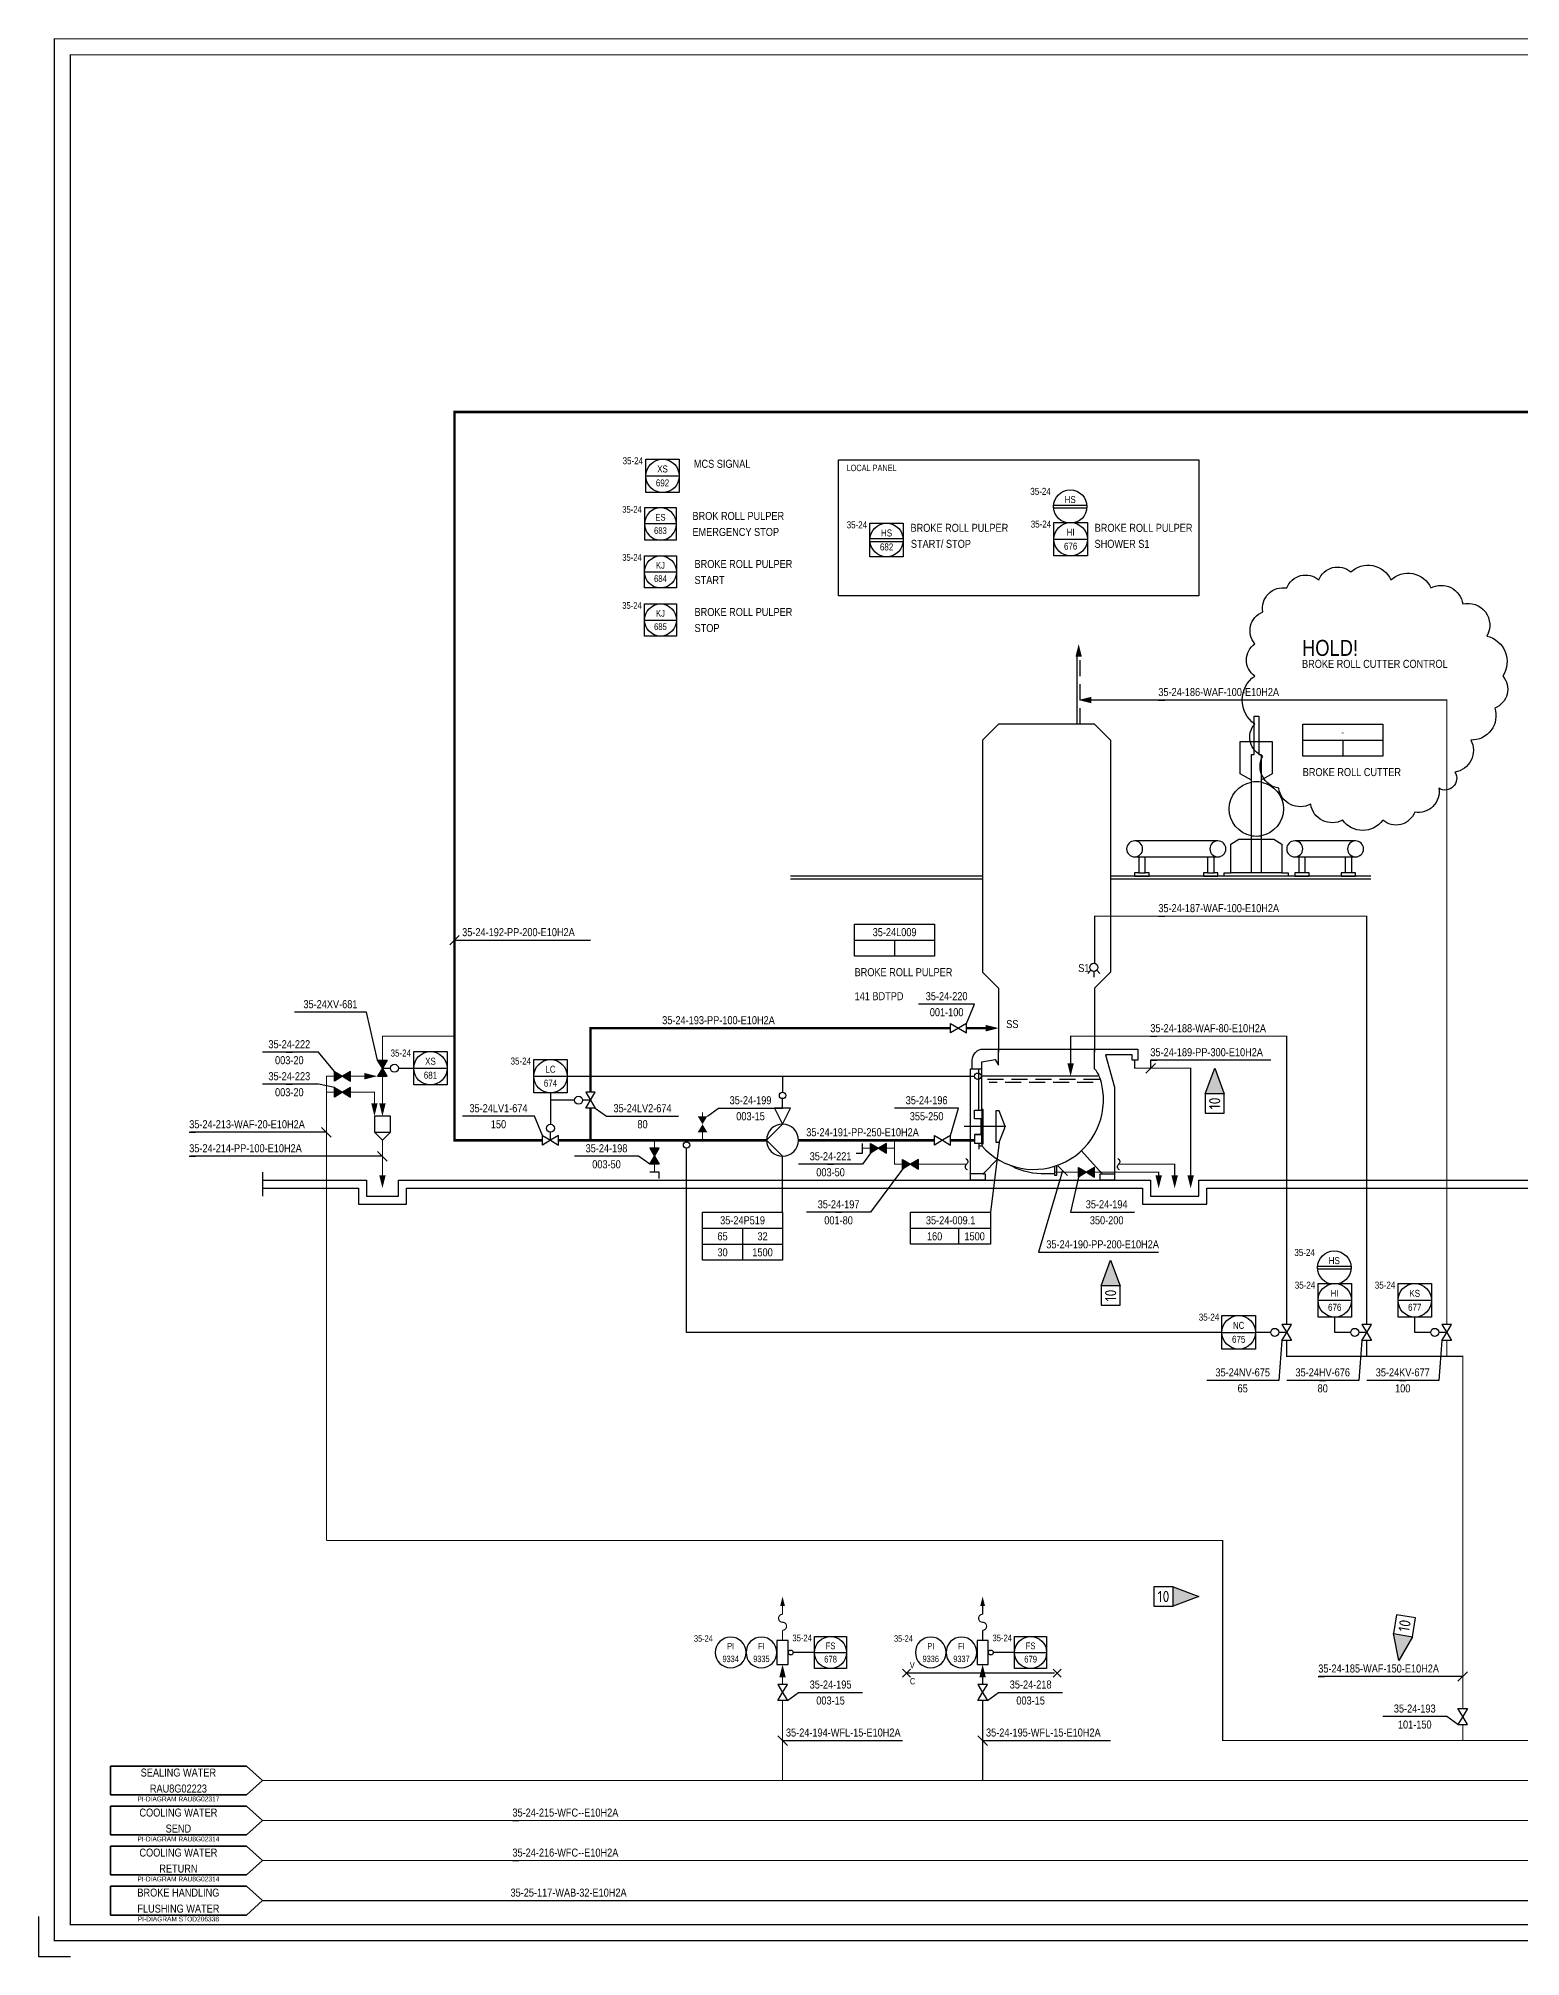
# Model space of a CAD drawing. Header units: millimetres. Extents: x -55 to 6506, y -5 to 599.
# Drawn here: x -55 to 408, y -5 to 594 of the extents above; entities that cross this region are included whole.
import ezdxf
from ezdxf.enums import TextEntityAlignment as Align

# ---------------------------------------------------------------- set-up
doc = ezdxf.new("R2010")
doc.units = ezdxf.units.MM
doc.header["$LTSCALE"] = 10
doc.header["$MEASUREMENT"] = 0
doc.linetypes.add('DASHDOT', pattern=[25.4, 12.7, -6.35, 0, -6.35])
doc.linetypes.add('DASHED', pattern=[0.75, 0.5, -0.25])
doc.layers.get('0').update_dxf_attribs({"linetype": 'CONTINUOUS'})
for name, color, linetype in [('P-A-SHEET', 3, 'CONTINUOUS'), ('P-AIR', 7, 'CONTINUOUS'), ('P-COOLING_WATER', 3, 'CONTINUOUS'), ('P-CVPOS', 7, 'CONTINUOUS'), ('P-DELIVERY_LIMIT', 1, 'DASHDOT'), ('P-EQUIPMENT_POS', 7, 'CONTINUOUS'), ('P-EQUIPMENTS', 7, 'CONTINUOUS'), ('P-FITTINGS', 7, 'CONTINUOUS'), ('P-FLOOR', 7, 'CONTINUOUS'), ('P-INSTRPOS', 7, 'CONTINUOUS'), ('P-INSTRPOS_TEXTS', 7, 'CONTINUOUS'), ('P-INSTRU', 7, 'CONTINUOUS'), ('P-LINEPOS', 7, 'CONTINUOUS'), ('P-MASS1', 6, 'CONTINUOUS'), ('P-MOTOR_POS', 7, 'CONTINUOUS'), ('P-OTHER', 7, 'CONTINUOUS'), ('P-PUMP_POS', 7, 'CONTINUOUS'), ('P-PUMPS', 7, 'CONTINUOUS'), ('P-REJECT', 22, 'CONTINUOUS'), ('P-REVISIONS', 1, 'CONTINUOUS'), ('P-SEALING_WATER', 3, 'CONTINUOUS'), ('P-SYMB', 7, 'CONTINUOUS'), ('P-TEXT', 7, 'CONTINUOUS'), ('P-VALVEPOS', 7, 'CONTINUOUS'), ('P-VENTS', 7, 'CONTINUOUS'), ('P-WATER', 3, 'CONTINUOUS'), ('P-WHITE_WATER', 3, 'CONTINUOUS'), ('PI0ATT', 7, 'CONTINUOUS')]:
    doc.layers.add(name, color=color, linetype=linetype)
doc.styles.add('Arial', font='ARIALN.TTF')
doc.styles.add('ARIALN', font='ARIALN.TTF')
doc.styles.add('CTS_REV', font='isocp.shx')
doc.styles.add('ROMANS', font='ARIALN.TTF')
doc.styles.get("Standard").update_dxf_attribs({"font": 'ARIALN.TTF'})

# ---------------------------------------------------------------- blocks, each defined once
blk = doc.blocks.new('PPI_1100A')
at = {"color": 0, "linetype": 'ByBlock'}
blk.add_line((0, 0), (2, 0), dxfattribs=at)
blk = doc.blocks.new('P7A13E8')
at = {"color": 0, "linetype": 'Continuous'}
for points in [[(0, 5), (0, 8)], [(-2.5, 5), (2.5, 5), (0, 0), (-2.5, 5)]]:
    blk.add_lwpolyline(points, dxfattribs=at)
for start, end in [(90, 270), (270, 90)]:
    blk.add_arc((0, 9), 1, start, end, dxfattribs=at)
blk = doc.blocks.new('KIPAS_VIITTA')
at = {"color": 0}
for points in [[(-47.5, -4.5), (-47.5, 4.5)], [(-47.5, 4.5), (-5, 4.5)], [(-5, 4.5), (0, 0)], [(0, 0), (-5, -4.5)], [(-5, -4.5), (-47.5, -4.5)]]:
    blk.add_lwpolyline(points, close=True, dxfattribs=at)
at = {"color": 7, "style": 'ARIALN'}
for tag, p in [('TEKSTI1', (-26.25, 2.5)), ('TEKSTI2', (-26.25, -2.5))]:
    blk.add_attdef(tag, text='', height=2.5, dxfattribs=at).set_placement(p, align=Align.MIDDLE_CENTER)
at = {"color": 1, "style": 'ARIALN'}
blk.add_attdef('KAAVIO', text='', height=1.5, dxfattribs=at).set_placement((-26.25, -5), align=Align.TOP_CENTER)
blk = doc.blocks.new('P7A0903')
at = {"color": 0, "linetype": 'ByBlock'}
for p, q in [((37.3, 38), (37.3, 42)), ((37.3, 42), (38.8, 42)), ((38.8, 42), (38.8, 38)), ((36.5, 38), (37.3, 38)), ((36.5, 30), (36.5, 38)), ((38.8, 38), (39.5, 38)), ((39.5, 38), (39.5, 30)), ((36.5, 12.63), (36.5, 29.37)), ((39.5, 29.37), (39.5, 12.63)), ((1.3, 6), (3.3, 6)), ((1.3, 6), (3.15, 6)), ((22.8, 6), (24.8, 6)), ((36.5, 1), (36.5, 11.5)), ((36.5, 11.5), (39.5, 11.5)), ((39.5, 11.5), (39.5, 1)), ((51.3, 6), (53.3, 6)), ((65.8, 6), (67.8, 6)), ((1.3, 1), (3.3, 1)), ((22.8, 1), (24.8, 1)), ((46, 1), (30, 1)), ((53.3, 1), (51.3, 1)), ((53.34, 1), (53.3, 1)), ((67.8, 1), (65.8, 1))]:
    blk.add_line(p, q, dxfattribs=at)
for points in [[(37.3, 42), (37.3, 50), (38.8, 50), (38.8, 42), (43, 42), (43, 32), (39.5, 30), (39.5, 29.37, -0.83666), (39.5, 12.63), (39.5, 11.5), (43.5, 11.5), (46, 10), (46, 1), (48, 1), (48, 0), (28, 0), (28, 1), (30, 1), (30, 10), (32.5, 11.5), (36.5, 11.5), (36.5, 12.63, -0.83666), (36.5, 29.37), (36.5, 30), (33, 32), (33, 42)], [(24.8, 6), (26, 6, 1), (26, 11), (0, 11, 1), (0, 6), (1.3, 6), (1.3, 1), (0, 1), (0, 0), (4.5, 0), (4.5, 1), (3.3, 1), (3.3, 6), (22.8, 6), (22.8, 1), (21.5, 1), (21.5, 0), (26, 0), (26, 1), (24.8, 1), (24.8, 6)], [(53.3, 1), (53.3, 6), (65.8, 6), (65.8, 1), (64.5, 1), (64.5, 0), (69, 0), (69, 1), (67.8, 1), (67.8, 6), (69, 6, 1), (69, 11), (50, 11, 1), (50, 6), (51.3, 6), (51.3, 1), (50, 1), (50, 0), (54.5, 0), (54.5, 1), (53.34, 1)]]:
    blk.add_lwpolyline(points, format="xyb", close=True, dxfattribs=at)
for centre, radius, start, end in [((38, 21), 8.5, 79.83575, 100.16425), ((38, 21), 8.5, 259.83575, 280.16425), ((0, 8.5), 2.5, 270, 90), ((26, 8.5), 2.5, 90, 270), ((50, 8.5), 2.5, 270, 90), ((69, 8.5), 2.5, 90, 270)]:
    blk.add_arc(centre, radius, start, end, dxfattribs=at)
blk = doc.blocks.new('PRM74DC')
at = {"layer": 'P-OTHER'}
h = blk.add_hatch(color=0, dxfattribs=at)
h.paths.add_polyline_path([(-3, 1.8), (-3, -1.8), (0, 0)])
h.paths.add_polyline_path([(3, -1.8), (3, 1.8), (0, 0)])
at = {"layer": 'P-VENTS', "color": 0, "linetype": 'Continuous'}
for points in [[(-3, -1.8), (-3, 1.8), (0, 0)], [(3, -1.8), (3, 1.8), (0, 0)]]:
    blk.add_lwpolyline(points, close=True, dxfattribs=at)
blk = doc.blocks.new('P7A1305')
at = {"color": 0, "linetype": 'ByBlock'}
blk.add_solid([(-4, -1), (-4, 1), (0, 0)], dxfattribs=at)
blk = doc.blocks.new('P7A0200')
at = {"color": 0, "linetype": 'ByBlock'}
for p, q in [((0, 5), (5, 0)), ((5, 0), (0, -5))]:
    blk.add_line(p, q, dxfattribs=at)
blk.add_lwpolyline([(0, -5, 1), (0, 5, 1)], format="xyb", close=True, dxfattribs=at)
blk = doc.blocks.new('P7A1100')
at = {"color": 0, "linetype": 'ByBlock'}
for points in [[(-3, -1.8), (-3, 1.8), (0, 0)], [(3, -1.8), (3, 1.8), (0, 0)]]:
    blk.add_lwpolyline(points, close=True, dxfattribs=at)
blk = doc.blocks.new('PRM7515')
at = {"layer": 'P-OTHER'}
h = blk.add_hatch(color=0, dxfattribs=at)
h.paths.add_polyline_path([(-3, 1.8), (-3, -1.8), (0, 0)])
h.paths.add_polyline_path([(3, -1.8), (3, 1.8), (0, 0)])
at = {"layer": 'P-VENTS', "color": 0, "linetype": 'Continuous'}
for points in [[(-3, -1.8), (-3, 1.8), (0, 0)], [(3, -1.8), (3, 1.8), (0, 0)]]:
    blk.add_lwpolyline(points, close=True, dxfattribs=at)
blk = doc.blocks.new('P7A1271')
at = {"color": 0, "linetype": 'ByBlock'}
for centre, start, end in [((0.71, 0.82), 116.56505, 229.18492), ((-0.71, -0.82), 296.56505, 49.18492)]:
    blk.add_arc(centre, 1.08, start, end, dxfattribs=at)
blk = doc.blocks.new('PPI_1320A-25_0')
at = {"color": 0, "linetype": 'ByBlock'}
for p, q in [((0, 0), (25, 0)), ((0, -10), (0, 0)), ((25, 0), (25, -10)), ((0, -5), (25, -5)), ((12.5, -5), (12.5, -10)), ((25, -10), (0, -10))]:
    blk.add_line(p, q, dxfattribs=at)
blk = doc.blocks.new('PPI_0521A-25_0')
at = {"color": 0, "linetype": 'ByBlock'}
for p, q in [((0, 0), (25, 0)), ((0, -15), (0, 0)), ((25, 0), (25, -15)), ((0, -5), (25, -5)), ((12.5, -5), (12.5, -15)), ((0, -10), (25, -10)), ((25, -15), (0, -15))]:
    blk.add_line(p, q, dxfattribs=at)
blk = doc.blocks.new('P7A1212')
at = {"color": 0, "linetype": 'ByBlock'}
for p, q in [((0, -1.5), (0, 1.5)), ((2, -1.5), (0, -1.5))]:
    blk.add_line(p, q, dxfattribs=at)
blk = doc.blocks.new('PRMFDB5')
h = blk.add_hatch(color=0)
h.paths.add_polyline_path([(-3, -1.8), (-3, 1.8), (0, 0)])
h.paths.add_polyline_path([(3, -1.8), (3, 1.8), (0, 0)])
at = {"layer": 'P-VENTS', "color": 7, "linetype": 'Continuous'}
for points in [[(-3, -1.8), (-3, 1.8), (0, 0)], [(3, -1.8), (3, 1.8), (0, 0)]]:
    blk.add_lwpolyline(points, close=True, dxfattribs=at)
blk = doc.blocks.new('CVM757A')
at = {"color": 0, "linetype": 'Continuous'}
blk.add_lwpolyline([(-1.5, 4.5, -1), (1.5, 4.5, -1), (-1.5, 4.5)], format="xyb", close=True, dxfattribs=at)
blk.add_lwpolyline([(0, 0), (0, 3)], dxfattribs=at)
at = {"layer": 'P-VENTS', "color": 0, "linetype": 'Continuous'}
for points in [[(-3, -1.8), (-3, 1.8), (0, 0)], [(3, -1.8), (3, 1.8), (0, 0)]]:
    blk.add_lwpolyline(points, close=True, dxfattribs=at)
blk = doc.blocks.new('CVM7592')
at = {"color": 0, "linetype": 'Continuous'}
blk.add_lwpolyline([(-1.5, 4.5, -1), (1.5, 4.5, -1), (-1.5, 4.5)], format="xyb", close=True, dxfattribs=at)
blk.add_lwpolyline([(0, 0), (0, 3)], dxfattribs=at)
at = {"layer": 'P-VENTS', "color": 0, "linetype": 'Continuous'}
for points in [[(-3, -1.8), (-3, 1.8), (0, 0)], [(3, -1.8), (3, 1.8), (0, 0)]]:
    blk.add_lwpolyline(points, close=True, dxfattribs=at)
blk = doc.blocks.new('PPI_0102B')
at = {"color": 0, "linetype": 'ByBlock'}
blk.add_circle((0, -1), 1, dxfattribs=at)
blk = doc.blocks.new('PPI_1204A')
at = {"color": 0, "linetype": 'ByBlock'}
for p, q in [((-6, -6), (-6, 6)), ((-6, 6), (6, 6)), ((-6, 0), (6, 0)), ((6, 6), (6, -6)), ((6, -6), (-6, -6))]:
    blk.add_line(p, q, dxfattribs=at)
blk.add_circle((0, 0), 6, dxfattribs=at)
blk = doc.blocks.new('P7A1304')
at = {"color": 0, "linetype": 'ByBlock'}
blk.add_line((1.5, 1.5), (-1.5, -1.5), dxfattribs=at)
blk = doc.blocks.new('PPI_0900A')
at = {"color": 0, "linetype": 'ByBlock'}
blk.add_line((-1, 0), (1, 0), dxfattribs=at)
blk = doc.blocks.new('PPI_1000A')
at = {"color": 0, "linetype": 'ByBlock'}
blk.add_line((-1, 0), (1, 0), dxfattribs=at)
blk = doc.blocks.new('CVM7880')
at = {"color": 0, "linetype": 'Continuous'}
blk.add_lwpolyline([(-1.5, 4.5, -1), (1.5, 4.5, -1), (-1.5, 4.5)], format="xyb", close=True, dxfattribs=at)
blk.add_lwpolyline([(0, 0), (0, 3)], dxfattribs=at)
at = {"layer": 'P-VENTS', "color": 0, "linetype": 'Continuous'}
for points in [[(-3, -1.8), (-3, 1.8), (0, 0)], [(3, -1.8), (3, 1.8), (0, 0)]]:
    blk.add_lwpolyline(points, close=True, dxfattribs=at)
blk = doc.blocks.new('CVM789C')
at = {"color": 0, "linetype": 'Continuous'}
blk.add_lwpolyline([(-1.5, 4.5, -1), (1.5, 4.5, -1), (-1.5, 4.5)], format="xyb", close=True, dxfattribs=at)
blk.add_lwpolyline([(0, 0), (0, 3)], dxfattribs=at)
at = {"layer": 'P-VENTS', "color": 0, "linetype": 'Continuous'}
for points in [[(-3, -1.8), (-3, 1.8), (0, 0)], [(3, -1.8), (3, 1.8), (0, 0)]]:
    blk.add_lwpolyline(points, close=True, dxfattribs=at)
blk = doc.blocks.new('PPI_1504A-25_0')
at = {"color": 0, "linetype": 'ByBlock'}
for p, q in [((0, 0), (25, 0)), ((0, -10), (0, 0)), ((25, 0), (25, -10)), ((0, -5), (25, -5)), ((15, -5), (15, -10)), ((25, -10), (0, -10))]:
    blk.add_line(p, q, dxfattribs=at)
blk = doc.blocks.new('P7A1105')
at = {"color": 0, "linetype": 'ByBlock'}
for points in [[(-3, 1.8), (-3, -1.8), (0, 0)], [(0, 0), (3, 1.8), (3, -1.8)]]:
    blk.add_solid(points, dxfattribs=at)
blk = doc.blocks.new('PPI_1200A')
at = {"color": 0, "linetype": 'ByBlock'}
blk.add_circle((0, 0), 6, dxfattribs=at)
blk = doc.blocks.new('PPI_0100X')
at = {"color": 0}
blk.add_circle((0, 0), 0.75, dxfattribs=at)
at = {"layer": 'PI0ATT', "color": 0, "flags": 1}
for tag, p in [('ANTNIMI', (-0.88, -0.31)), ('ANTPOS', (-0.88, -0.39)), ('ANTPNIM', (-0.88, -0.48)), ('ANTDN', (-0.88, -0.56)), ('ANTPN', (-0.88, -0.64)), ('ANTMAT', (-0.88, -0.73)), ('ANTLIIT', (-0.88, -0.81)), ('ANTPITU', (-0.88, -0.89)), ('ANTERI1', (-0.88, -0.98)), ('ANTPHAV', (-0.88, -1.06)), ('ANTSIPO', (-0.88, -1.14)), ('ANTAILY', (-0.88, -1.23)), ('ANTTIH', (-0.88, -1.31)), ('ANTALUE', (-0.88, -1.39)), ('ANTKPAI', (-0.88, -1.48)), ('ANTLMP', (-0.88, -1.56)), ('ANTYLAM', (-0.88, -1.64)), ('ANTLISA', (-0.88, -1.73))]:
    blk.add_attdef(tag, p, '', height=0.05, dxfattribs=at)
blk = doc.blocks.new('PRME923')
at = {"layer": 'P-OTHER'}
h = blk.add_hatch(color=0, dxfattribs=at)
h.paths.add_polyline_path([(-3, 1.8), (-3, -1.8), (0, 0)])
h.paths.add_polyline_path([(3, -1.8), (3, 1.8), (0, 0)])
at = {"layer": 'P-VENTS', "color": 0, "linetype": 'Continuous'}
for points in [[(-3, -1.8), (-3, 1.8), (0, 0)], [(3, -1.8), (3, 1.8), (0, 0)]]:
    blk.add_lwpolyline(points, close=True, dxfattribs=at)
blk.add_lwpolyline([(-1.5, 4.5, -1), (1.5, 4.5, -1), (-1.5, 4.5)], format="xyb", close=True, dxfattribs=at)
blk.add_lwpolyline([(0, 0), (0, 3)], dxfattribs=at)
blk = doc.blocks.new('PRME931')
at = {"layer": 'P-OTHER'}
h = blk.add_hatch(color=0, dxfattribs=at)
h.paths.add_polyline_path([(-3, 1.8), (-3, -1.8), (0, 0)])
h.paths.add_polyline_path([(3, -1.8), (3, 1.8), (0, 0)])
at = {"layer": 'P-VENTS', "color": 0, "linetype": 'Continuous'}
for points in [[(-3, -1.8), (-3, 1.8), (0, 0)], [(3, -1.8), (3, 1.8), (0, 0)]]:
    blk.add_lwpolyline(points, close=True, dxfattribs=at)
blk = doc.blocks.new('PRME93D')
at = {"layer": 'P-OTHER'}
h = blk.add_hatch(color=0, dxfattribs=at)
h.paths.add_polyline_path([(-3, 1.8), (-3, -1.8), (0, 0)])
h.paths.add_polyline_path([(3, -1.8), (3, 1.8), (0, 0)])
at = {"layer": 'P-VENTS', "color": 0, "linetype": 'Continuous'}
for points in [[(-3, -1.8), (-3, 1.8), (0, 0)], [(3, -1.8), (3, 1.8), (0, 0)]]:
    blk.add_lwpolyline(points, close=True, dxfattribs=at)
blk = doc.blocks.new('PPI_1202A')
at = {"color": 0, "linetype": 'ByBlock'}
for p, q in [((-5.98, 0.5), (5.98, 0.5)), ((-5.98, -0.5), (5.98, -0.5))]:
    blk.add_line(p, q, dxfattribs=at)
blk.add_circle((0, 0), 6, dxfattribs=at)
blk = doc.blocks.new('A$7EE3D')
at = {"layer": 'P-INSTRPOS', "color": 1, "xscale": 0.87, "yscale": 0.87, "zscale": 0.87}
blk.add_blockref('PPI_1202A', (12.37, 5.22), dxfattribs=at)
at = {"layer": 'P-INSTRPOS_TEXTS', "style": 'Arial'}
blk.add_text('35-24', height=2.175, dxfattribs=at).set_placement((6.28, 8.87), align=Align.RIGHT)
blk.add_text('HS', height=2.175, dxfattribs=at).set_placement((12.37, 7.4), align=Align.MIDDLE)
blk = doc.blocks.new('A$7EEAC')
at = {"layer": 'P-INSTRPOS', "color": 140, "xscale": 0.87, "yscale": 0.87, "zscale": 0.87}
blk.add_blockref('PPI_1204A', (12.5, 5.22), dxfattribs=at)
at = {"layer": 'P-OTHER'}
blk.add_blockref('A$7EE3D', (0, 10.22), dxfattribs=at)
at = {"layer": 'P-INSTRPOS_TEXTS', "style": 'Arial'}
blk.add_text('35-24', height=2.175, dxfattribs=at).set_placement((6.41, 8.874), align=Align.RIGHT)
for s, p in [('HI', (12.5, 7.395)), ('676', (12.5, 3.045))]:
    blk.add_text(s, height=2.175, dxfattribs=at).set_placement(p, align=Align.MIDDLE)
blk = doc.blocks.new('A$7EF71')
at = {"layer": 'P-TEXT', "style": 'ROMANS'}
blk.add_text('SS', height=2.5, dxfattribs=at).set_placement((-0.13, 1.29), align=Align.MIDDLE_LEFT)
blk = doc.blocks.new('A$7EFAB')
at = {"layer": 'P-TEXT', "style": 'ROMANS'}
blk.add_text('S1', height=2.5, dxfattribs=at).set_placement((-0.13, 1.29), align=Align.MIDDLE_LEFT)
blk = doc.blocks.new('PPI_1205A')
at = {"color": 0, "linetype": 'ByBlock'}
for p, q in [((-6, -6), (-6, 6)), ((-6, 6), (6, 6)), ((-5.98, 0.5), (5.98, 0.5)), ((6, 6), (6, -6)), ((6, -6), (-6, -6)), ((-5.98, -0.5), (5.98, -0.5))]:
    blk.add_line(p, q, dxfattribs=at)
blk.add_circle((0, 0), 6, dxfattribs=at)
blk = doc.blocks.new('p7a1370')
at = {"color": 0, "linetype": 'ByBlock'}
for p, q in [((1.25, 1.25), (-1.25, -1.25)), ((-1.25, 1.25), (1.25, -1.25))]:
    blk.add_line(p, q, dxfattribs=at)
blk = doc.blocks.new('A$7F2E8')
at = {"layer": 'P-TEXT', "style": 'ROMANS'}
blk.add_text('MCS SIGNAL', height=2.5, dxfattribs=at).set_placement((-0.21, 1.29), align=Align.MIDDLE_LEFT)
blk = doc.blocks.new('P7A1372')
at = {"color": 0, "linetype": 'ByBlock'}
blk.add_lwpolyline([(-14, 3), (-14, -3), (-8, -3), (-8, 3)], close=True, dxfattribs=at)
blk.add_lwpolyline([(-8, 3), (0, 0), (-8, -3)], dxfattribs=at)
blk.add_solid([(-8, -3), (-8, 3), (0, 0)], dxfattribs=at)
at = {"color": 7, "linetype": 'Continuous', "style": 'CTS_REV'}
blk.add_attdef('A', text='', height=3.5, dxfattribs=at).set_placement((-11, 0), align=Align.MIDDLE)
blk = doc.blocks.new('P7A1369')
at = {"color": 0, "linetype": 'ByBlock'}
blk.add_lwpolyline([(8, -3), (0, 0), (8, 3)], dxfattribs=at)
blk.add_lwpolyline([(14, -3), (14, 3), (8, 3), (8, -3)], close=True, dxfattribs=at)
blk.add_solid([(8, 3), (8, -3), (0, 0)], dxfattribs=at)
at = {"color": 7, "linetype": 'Continuous', "style": 'CTS_REV'}
blk.add_attdef('A', text='', height=3.5, dxfattribs=at).set_placement((11, 0), align=Align.MIDDLE)

msp = doc.modelspace()

# ---------------------------------------------------------------- linework, layer by layer
at = {"layer": 'P-A-SHEET', "color": 7, "const_width": 0.35}
for points in [[(-50, 0), (6501, 0), (6501, 594), (-50, 594)], [(-45, 5), (6496, 5), (6496, 589), (-45, 589)]]:
    msp.add_lwpolyline(points, close=True, dxfattribs=at)
at = {"layer": 'P-A-SHEET', "color": 7}
msp.add_lwpolyline([(-55, 7.5), (-55, -5), (-45, -5)], dxfattribs=at)
at = {"layer": 'P-AIR'}
msp.add_lwpolyline([(269.5, 380), (269.5, 402.5)], dxfattribs=at)
at = {"layer": 'P-AIR', "linetype": 'DASHED'}
msp.add_lwpolyline([(270.5, 380), (270.5, 402.5)], dxfattribs=at)
at = {"layer": 'P-COOLING_WATER', "const_width": 0.35}
for points in [[(5972.5, 37.5), (15, 37.5)], [(15, 25), (5972.5, 25)]]:
    msp.add_lwpolyline(points, dxfattribs=at)
at = {"layer": 'P-CVPOS'}
for points in [[(51, 275), (47.5, 290), (25, 290)], [(119, 260), (122.5, 257.5), (145, 257.5)], [(102.5, 251.5), (100, 257.5), (77.5, 257.5)], [(333.5, 187.5), (332.5, 175), (310, 175)], [(358.5, 187.5), (357.5, 175), (335, 175)], [(383.5, 187.5), (382.5, 175), (360, 175)]]:
    msp.add_lwpolyline(points, dxfattribs=at)
at = {"layer": 'P-DELIVERY_LIMIT'}
msp.add_lwpolyline([(262.5, 83.53), (216.25, 83.53)], dxfattribs=at)
at = {"layer": 'P-EQUIPMENTS'}
for points in [[(280, 375), (275, 380), (245, 380), (240, 375), (240, 302.5), (245, 297.5), (245, 277.5)], [(280, 375), (280, 302.5), (275, 297.5), (275, 277.5)], [(239.77, 259.36), (239.77, 274.49), (243.87, 275.27), (245, 273.46), (245, 278.48)], [(245, 278.48), (275, 278.48)], [(275, 278.48), (288.54, 278.48), (288.54, 275), (286.72, 275), (286.72, 276.66), (278.34, 276.66), (281.25, 266.58), (281.25, 237.5), (276.7, 237.5), (276.7, 239.55), (277.4, 239.55), (270.88, 246.74)], [(244.65, 244.13), (240.12, 239.55), (240.82, 239.55), (240.82, 237.5), (236.25, 237.5), (236.25, 272.35), (236.77, 272.35), (239.77, 272.35)], [(238.79, 259.36), (238.79, 272.35)], [(276.04, 270), (239.77, 270)], [(243.75, 254.25), (234.22, 254.25)], [(237.5, 251.8), (239.77, 251.8), (239.77, 256.7), (239.42, 256.7), (239.42, 251.8)], [(247.25, 254.25), (237.72, 254.25)], [(238.79, 249.14), (238.79, 247.25)], [(238.79, 248.25), (239.77, 248.25)], [(239.77, 249.14), (239.77, 248.25)], [(263.03, 239), (262.53, 239), (262.53, 241.88)], [(263.03, 242.04), (263.03, 240), (263.03, 239)], [(240.12, 239.55), (236.25, 239.55)]]:
    msp.add_lwpolyline(points, dxfattribs=at)
for points in [[(236.77, 272.35), (236.77, 274.98, -0.414214), (240.27, 278.48), (245, 278.48)], [(239.77, 251.13), (239.77, 248.24, 0.774592), (277.24, 267.27, 0.132211), (275, 272.35), (275, 278.48)], [(262.53, 239.5), (258.27, 239.5, -0.123626), (248.11, 242.4)]]:
    msp.add_lwpolyline(points, format="xyb", dxfattribs=at)
at = {"layer": 'P-EQUIPMENTS', "linetype": 'DASHED'}
for points in [[(276.48, 269), (239.77, 269)], [(274.57, 268), (242.02, 268)]]:
    msp.add_lwpolyline(points, dxfattribs=at)
at = {"layer": 'P-EQUIPMENTS'}
for points in [[(239.77, 256.7), (237.5, 256.7), (237.5, 259.36), (239.77, 259.36)], [(240.12, 254.25), (240.12, 259.15), (240.12, 259.64), (239.77, 259.64), (239.77, 249.35), (239.77, 248.86), (240.12, 248.86)], [(244.1, 249.35), (245.15, 249.35), (246.9, 253.9), (246.9, 254.6), (245.15, 259.15), (244.1, 259.15)], [(239.77, 251.8), (237.5, 251.8), (237.5, 249.14), (239.77, 249.14)]]:
    msp.add_lwpolyline(points, close=True, dxfattribs=at)
at = {"layer": 'P-FLOOR'}
for points in [[(15, 237.5), (47.5, 237.5), (47.5, 232.5), (57.5, 232.5), (57.5, 237.5), (292.5, 237.5), (292.5, 232.5), (307.5, 232.5), (307.5, 237.5), (462.5, 237.5)], [(15, 235), (45, 235), (45, 230), (60, 230), (60, 235), (290, 235), (290, 230), (310, 230), (310, 235), (460, 235)]]:
    msp.add_lwpolyline(points, dxfattribs=at)
at = {"layer": 'P-INSTRU'}
for points in [[(57.5, 272.5), (62.28, 272.5)], [(110.22, 270), (237.5, 270)], [(105, 264.78), (105, 255)], [(112.5, 262.5), (105, 262.5)], [(314.78, 190), (147.5, 190), (147.5, 247.5)], [(355, 190), (350, 190), (350, 194.78)], [(380, 190), (375, 190), (375, 194.78)], [(330, 190), (325.22, 190)], [(187.5, 90), (180.81, 90)], [(250, 90), (243.31, 90)]]:
    msp.add_lwpolyline(points, dxfattribs=at)
at = {"layer": 'P-LINEPOS'}
for points in [[(35, 252.5), (-7.5, 252.5)], [(52.5, 245), (-7.5, 245)], [(265, 240.46), (257.5, 215), (295, 215)], [(390, 82.5), (385, 82.5), (345, 82.5)], [(177.5, 62.5), (215, 62.5)], [(240, 62.5), (280, 62.5)]]:
    msp.add_lwpolyline(points, dxfattribs=at)
at = {"layer": 'P-MASS1', "const_width": 0.8}
for points in [[(102.5, 250), (75, 250), (75, 477.5), (467.5, 477.5)], [(117.5, 265), (117.5, 285), (230, 285)], [(235, 285), (241, 285)], [(117.5, 250), (117.5, 260)], [(172.5, 250), (107.5, 250)], [(225, 250), (182.5, 250)], [(237.5, 250), (230, 250)]]:
    msp.add_lwpolyline(points, dxfattribs=at)
at = {"layer": 'P-OTHER', "linetype": 'DASHDOT', "ltscale": 2}
msp.add_lwpolyline([(195, 462.5), (307.5, 462.5), (307.5, 420), (195, 420)], close=True, dxfattribs=at)
at = {"layer": 'P-OTHER'}
for points in [[(240, 332.5), (180, 332.5)], [(240, 331.5), (180, 331.5)], [(361.25, 332.5), (280, 332.5)], [(361.25, 331.5), (280, 331.5)], [(75, 312.5), (117.5, 312.5)], [(177.5, 270), (177.5, 265)], [(330, 275), (292.5, 275), (292.5, 272.5)], [(50, 252.5), (55, 252.5), (55, 257.5), (50, 257.5), (50, 252.5)], [(55, 252.5), (52.5, 250), (50, 252.5)], [(245.15, 249.35), (242.5, 227.5)], [(15, 240), (15, 232.5)], [(177.5, 227.5), (177.5, 245)], [(277.4, 239.55), (281.25, 239.55)], [(179, 75), (182.5, 77.5), (202.5, 77.5)], [(241.5, 75), (245, 77.5), (265, 77.5)], [(388.5, 67.5), (385, 70), (365, 70)]]:
    msp.add_lwpolyline(points, dxfattribs=at)
for points in [[(175.75, 86.25), (179.25, 86.25), (179.25, 93.75), (175.75, 93.75), (175.75, 86.25)], [(238.25, 86.25), (241.75, 86.25), (241.75, 93.75), (238.25, 93.75), (238.25, 86.25)]]:
    msp.add_lwpolyline(points, close=True, dxfattribs=at)
at = {"layer": 'P-REJECT', "const_width": 0.35}
for points in [[(52.5, 275), (52.5, 282.5), (75, 282.5)], [(52.5, 261.5), (52.5, 270)], [(287.5, 275), (287.5, 272.5), (305, 272.5), (305, 239)], [(152.5, 257.5), (152.5, 258.75)], [(152.5, 250), (152.5, 252.5)], [(52.5, 239), (52.5, 250)], [(137.5, 250), (137.5, 247.5)], [(205, 247.5), (202.5, 247.5)], [(212.5, 247.5), (210, 247.5)], [(215, 242.5), (212.5, 242.5), (212.5, 250)], [(137.5, 242.5), (137.5, 240)], [(235, 242.5), (220, 242.5)], [(262.5, 240), (270, 240)], [(275, 240), (295, 240), (295, 239)], [(300, 237.5), (300, 242.5), (282.5, 242.5)]]:
    msp.add_lwpolyline(points, dxfattribs=at)
at = {"layer": 'P-REVISIONS'}
msp.add_lwpolyline([(342.5, 355), (342.5, 355, -0.520567), (332.5, 360, -0.520567), (327.5, 370, -0.520567), (325, 380, -0.520567), (325, 395, -0.520567), (325.09, 405.07, -0.520567), (327.5, 415, -0.520567), (335, 422.5, -0.520567), (345, 425, -0.520567), (355, 427.5, -0.520567), (367.5, 425, -0.520567), (380, 422.5, -0.520567), (390, 417.5, -0.666651), (397.5, 407.5, -0.520567), (402.5, 395, -0.520567), (400, 385, -0.520567), (392.5, 375, -0.520567), (387.5, 365, -0.823089), (382.5, 360, -0.520567), (375, 352.5, -0.520567), (365, 350, -0.520567), (352.5, 350, -0.520567), (342.5, 355)], format="xyb", close=True, dxfattribs=at)
at = {"layer": 'P-SEALING_WATER', "const_width": 0.35}
for points in [[(177.5, 93.75), (177.5, 96.94), (177.5, 96.94, 1), (177.5, 99.44, -1), (177.5, 101.94), (177.5, 105.59)], [(240, 93.75), (240, 96.94), (240, 96.94, 1), (240, 99.44, -1), (240, 101.94), (240, 105.59)]]:
    msp.add_lwpolyline(points, format="xyb", dxfattribs=at)
msp.add_lwpolyline([(15, 50), (5972.5, 50)], dxfattribs=at)
at = {"layer": 'P-SYMB'}
for points in [[(273.85, 303.09), (272.85, 302.1)], [(273.85, 303.09), (272.85, 302.1)], [(274.75, 302.72), (274.75, 300.93)], [(274.75, 302.72), (274.75, 300.93)], [(275.66, 303.09), (276.66, 302.1)], [(275.66, 303.09), (276.66, 302.1)]]:
    msp.add_lwpolyline(points, dxfattribs=at)
msp.add_circle((274.75, 304), 1.28, dxfattribs=at)
msp.add_circle((274.75, 304), 1.28, dxfattribs=at)
at = {"layer": 'P-VALVEPOS'}
for points in [[(235, 286.5), (237.5, 292.5), (220, 292.5)], [(37.5, 271.5), (32.5, 277.5), (15, 277.5)], [(37.5, 266.5), (32.5, 267.5), (15, 267.5)], [(154, 257.5), (157.5, 260), (177.5, 260)], [(230, 251.5), (232.5, 260), (212.5, 260)], [(205, 246), (202.5, 242.5), (182.5, 242.5)], [(136, 242.5), (132.5, 245), (112.5, 245)], [(215, 241), (205, 227.5), (185, 227.5)], [(270, 238.5), (267.5, 227.5), (287.5, 227.5)]]:
    msp.add_lwpolyline(points, dxfattribs=at)
at = {"layer": 'P-WATER', "const_width": 0.35}
for points in [[(385, 192.5), (385, 387.5), (272.5, 387.5)], [(275, 305), (275, 320), (342.5, 320)], [(275, 305), (275, 320), (360, 320), (360, 192.5)], [(267.5, 272.5), (267.5, 282.5), (335, 282.5), (335, 192.5)], [(37.5, 270), (35, 270), (35, 227.5), (35, 217.5), (35, 210), (35, 125)], [(46.88, 270), (42.5, 270)], [(37.5, 265), (35, 265)], [(50, 260), (50, 265), (42.5, 265)], [(335, 187.5), (335, 182.5), (390, 182.5), (390, 72.5)], [(360, 187.5), (360, 182.5)], [(385, 182.5), (385, 187.5)], [(390, 62.5), (315, 62.5), (315, 125), (35, 125)], [(177.5, 80), (177.5, 82.25)], [(240, 80), (240, 82.25)], [(177.5, 75), (177.5, 50)], [(240, 75), (240, 50)], [(15, 12.5), (5272.5, 12.5)]]:
    msp.add_lwpolyline(points, dxfattribs=at)
at = {"layer": 'P-WHITE_WATER', "const_width": 0.35}
msp.add_lwpolyline([(1467.5, 62.5), (390, 62.5), (390, 67.5)], dxfattribs=at)

# ---------------------------------------------------------------- block references
at = {"layer": 'P-CVPOS', "color": 140, "rotation": 180}
for p in [(36.25, 290), (88.75, 257.5), (321.25, 175)]:
    msp.add_blockref('PPI_1000A', p, dxfattribs=at)
at = {"layer": 'P-CVPOS', "color": 140}
for p in [(133.75, 257.5), (346.25, 175), (371.25, 175)]:
    msp.add_blockref('PPI_1000A', p, dxfattribs=at)
at = {"layer": 'P-DELIVERY_LIMIT', "xscale": -1}
for p in [(216.25, 83.53), (216.25, 83.53), (263.26, 83.53), (263.26, 83.53)]:
    msp.add_blockref('p7a1370', p, dxfattribs=at)
at = {"layer": 'P-EQUIPMENT_POS', "color": 1}
msp.add_blockref('PPI_1320A-25_0', (340, 380), dxfattribs=at)
at = {"layer": 'P-EQUIPMENT_POS', "color": 140}
msp.add_blockref('PPI_1320A-25_0', (200, 317.5), dxfattribs=at)
at = {"layer": 'P-EQUIPMENTS'}
msp.add_blockref('P7A0903', (287.5, 332.5), dxfattribs=at)
at = {"layer": 'P-FITTINGS', "xscale": -1}
for p in [(235, 242.5), (282.5, 242.5)]:
    msp.add_blockref('P7A1271', p, dxfattribs=at)
at = {"layer": 'P-INSTRPOS', "color": 140}
for name, p, xscale, yscale, zscale in [('PPI_1204A', (140, 457.5), 0.87, 0.87, 0.87), ('PPI_1204A', (139.35, 442.5), -0.833333, 0.833333, 0.833333), ('PPI_1205A', (210, 437.5), 0.87, 0.87, 0.87), ('PPI_1204A', (139.35, 427.5), 0.8333, 0.8333, 0.8333), ('PPI_1204A', (139.35, 412.5), 0.8333, 0.8333, 0.8333), ('PPI_1204A', (67.5, 272.5), 0.87, 0.87, 0.87), ('PPI_1204A', (105, 270), 0.87, 0.87, 0.87), ('PPI_1204A', (350, 200), 0.87, 0.87, 0.87), ('PPI_1204A', (375, 200), 0.87, 0.87, 0.87), ('PPI_1204A', (320, 190), 0.87, 0.87, 0.87)]:
    msp.add_blockref(name, p, dxfattribs=dict(at, xscale=xscale, yscale=yscale, zscale=zscale))
at = {"layer": 'P-INSTRU', "color": 140}
for p, rotation in [((237.5, 270), 90), ((147.5, 247.5), 180)]:
    msp.add_blockref('PPI_0102B', p, dxfattribs=dict(at, rotation=rotation))
for name, p, xscale, yscale, zscale in [('PPI_1200A', (161.29, 90), -0.8, 0.8, 0.8), ('PPI_1200A', (170.89, 90), -0.8, 0.8, 0.8), ('PPI_1204A', (192.5, 90), 0.833333333333334, 0.833333333333334, 0.833333333333334), ('PPI_1200A', (223.79, 90), -0.8, 0.8, 0.8), ('PPI_1200A', (233.39, 90), -0.8, 0.8, 0.8), ('PPI_1204A', (255, 90), 0.833333333333334, 0.833333333333334, 0.833333333333334)]:
    msp.add_blockref(name, p, dxfattribs=dict(at, xscale=xscale, yscale=yscale, zscale=zscale))
for p in [(180.06, 90), (242.56, 90)]:
    msp.add_blockref('PPI_0100X', p, dxfattribs=at)
at = {"layer": 'P-LINEPOS', "color": 140}
for p in [(294.9, 387.5), (294.9, 320), (77.4, 312.5), (139.9, 285), (292.4, 282.5), (292.4, 275), (-7.87, 252.5), (184.9, 250), (-7.87, 245), (259.9, 215), (344.86, 82.5), (178.56, 62.5), (241.06, 62.5), (93.1, 37.5), (93.1, 25), (92.5, 12.5)]:
    msp.add_blockref('PPI_1100A', p, dxfattribs=at)
at = {"layer": 'P-LINEPOS', "xscale": -1}
for p in [(35, 252.5), (52.5, 245), (265, 240.46), (177.5, 62.5), (240, 62.5)]:
    msp.add_blockref('P7A1304', p, dxfattribs=at)
at = {"layer": 'P-LINEPOS', "xscale": -1, "rotation": 270}
msp.add_blockref('P7A1304', (390, 82.5), dxfattribs=at)
at = {"layer": 'P-MOTOR_POS', "color": 140}
msp.add_blockref('PPI_1504A-25_0', (217.5, 227.5), dxfattribs=at)
at = {"layer": 'P-OTHER'}
for name, p in [('A$7F2E8', (150, 460)), ('A$7EEAC', (255, 432.5)), ('A$7EFAB', (270, 302.5)), ('A$7EF71', (247.5, 285)), ('A$7EE3D', (337.5, 205))]:
    msp.add_blockref(name, p, dxfattribs=at)
for p, values in [((15, 50), {'TEKSTI1': 'SEALING WATER', 'TEKSTI2': 'RAU8G02223', 'KAAVIO': 'PI-DIAGRAM RAU8G02317'}), ((15, 37.5), {'TEKSTI1': 'COOLING WATER', 'TEKSTI2': 'SEND', 'KAAVIO': 'PI-DIAGRAM RAU8G02314'}), ((15, 25), {'TEKSTI1': 'COOLING WATER', 'TEKSTI2': 'RETURN', 'KAAVIO': 'PI-DIAGRAM RAU8G02314'}), ((15, 12.5), {'TEKSTI1': 'BROKE HANDLING', 'TEKSTI2': 'FLUSHING WATER', 'KAAVIO': 'PI-DIAGRAM STOD206338'})]:
    msp.add_blockref('KIPAS_VIITTA', p, dxfattribs=at).add_auto_attribs(values)
at = {"layer": 'P-PUMP_POS', "color": 140}
msp.add_blockref('PPI_0521A-25_0', (152.5, 227.5), dxfattribs=at)
at = {"layer": 'P-PUMPS', "rotation": 180}
msp.add_blockref('P7A0200', (177.5, 250), dxfattribs=at)
at = {"layer": 'P-REVISIONS'}
for name, p, rotation in [('P7A1372', (312.5, 272.5), 90), ('P7A1372', (280, 212.5), 90), ('P7A1369', (370, 87.5), 80.53767779197437)]:
    msp.add_blockref(name, p, dxfattribs=dict(at, rotation=rotation)).add_auto_attribs({'A': '10'})
msp.add_blockref('P7A1372', (307.5, 107.5), dxfattribs=at).add_auto_attribs({'A': '10'})
at = {"layer": 'P-SYMB'}
for p, rotation in [((270, 405), 90), ((270, 387.5), 180), ((267.5, 270), 270), ((50, 257.5), 270), ((52.5, 257.5), 270), ((52.5, 235), 270), ((295, 235), 270), ((300, 235), 270), ((305, 235), 270), ((177.5, 86.25), 90), ((240, 86.25), 90)]:
    msp.add_blockref('P7A1305', p, dxfattribs=dict(at, rotation=rotation))
for name, p in [('P7A1304', (75, 312.5)), ('P7A1305', (245, 285)), ('P7A1305', (50.88, 270)), ('P7A1304', (292.5, 272.5))]:
    msp.add_blockref(name, p, dxfattribs=at)
at = {"layer": 'P-SYMB', "xscale": -1}
for name, p in [('P7A13E8', (177.5, 255)), ('P7A1212', (202.5, 247.5))]:
    msp.add_blockref(name, p, dxfattribs=at)
at = {"layer": 'P-SYMB', "xscale": -1, "rotation": 89.9999999999997}
msp.add_blockref('P7A1212', (137.5, 240), dxfattribs=at)
at = {"layer": 'P-SYMB', "xscale": 0.75, "yscale": 0.75, "zscale": 0.75, "rotation": 90.00000000000001}
for p in [(177.5, 107.5), (240, 107.5)]:
    msp.add_blockref('P7A1305', p, dxfattribs=at)
at = {"layer": 'P-VALVEPOS', "color": 140, "rotation": 180}
for p in [(228.75, 292.5), (222.5, 260), (122.5, 245)]:
    msp.add_blockref('PPI_0900A', p, dxfattribs=at)
at = {"layer": 'P-VALVEPOS', "color": 140}
for p in [(23.4, 277.5), (23.4, 267.5), (167.5, 260), (192.5, 242.5), (195, 227.5), (278.75, 227.5), (192.5, 77.5), (255, 77.5)]:
    msp.add_blockref('PPI_0900A', p, dxfattribs=at)
at = {"layer": 'P-VALVEPOS', "color": 140, "xscale": -1}
msp.add_blockref('PPI_0900A', (375, 70), dxfattribs=at)
at = {"layer": 'P-VENTS'}
for name, p, xscale, yscale, zscale in [('P7A1100', (232.5, 285), 0.8333333333333334, 0.8333333333333334, 0.8333333333333334), ('PRME931', (40, 270), 0.8333333333333334, 0.8333333333333334, 0.8333333333333334), ('PRME93D', (40, 265), 0.8333333333333334, 0.8333333333333334, 0.8333333333333334), ('CVM7592', (105, 250), 0.8333333333333334, 0.8333333333333334, 0.8333333333333334), ('PRMFDB5', (207.5, 247.5), -0.8333333333333341, 0.8333333333333341, 0.8333333333333341), ('P7A1100', (227.5, 250), 0.8333333333333334, 0.8333333333333334, 0.8333333333333334), ('PRM7515', (217.5, 242.5), 0.8333333333333334, 0.8333333333333334, 0.8333333333333334), ('PRM74DC', (272.5, 240), 0.8333333333333334, 0.8333333333333334, 0.8333333333333334)]:
    msp.add_blockref(name, p, dxfattribs=dict(at, xscale=xscale, yscale=yscale, zscale=zscale))
for name, p, xscale, yscale, zscale, rotation in [('PRME923', (52.5, 272.5), 0.8333333333333334, 0.8333333333333334, 0.8333333333333334, 270), ('CVM757A', (117.5, 262.5), 0.8333333333333334, 0.8333333333333334, 0.8333333333333334, 90), ('PRMFDB5', (137.5, 245), -0.8333333333333341, 0.8333333333333341, 0.8333333333333341, 89.9999999999997), ('CVM7880', (335, 190), 0.8333333333333334, 0.8333333333333334, 0.8333333333333334, 90), ('CVM789C', (360, 190), 0.8333333333333334, 0.8333333333333334, 0.8333333333333334, 89.99999999999999), ('CVM789C', (385, 190), 0.8333333333333334, 0.8333333333333334, 0.8333333333333334, 89.99999999999999), ('P7A1100', (177.5, 77.5), 0.833, 0.833, 0.833, 90.00000000000001), ('P7A1100', (240, 77.5), 0.833, 0.833, 0.833, 90.00000000000001), ('P7A1100', (390, 70), 0.8333333333333334, 0.8333333333333334, 0.8333333333333334, 270)]:
    msp.add_blockref(name, p, dxfattribs=dict(at, xscale=xscale, yscale=yscale, zscale=zscale, rotation=rotation))
at = {"layer": 'P-VENTS', "extrusion": (0, 0, -1), "xscale": -0.8333333333332575, "yscale": 0.8333333333332575, "zscale": -0.8333333333332575, "rotation": 270}
msp.add_blockref('P7A1105', (-152.5, 255), dxfattribs=at)

# ---------------------------------------------------------------- texts
at = {"layer": 'P-CVPOS', "color": 140, "style": 'Arial'}
for s, p in [('35-24XV-681', (36.25, 292.5)), ('35-24LV1-674', (88.75, 260)), ('35-24LV2-674', (133.75, 260)), ('150', (88.75, 255)), ('80', (133.75, 255)), ('35-24NV-675', (321.25, 177.5)), ('65', (321.25, 172.5)), ('35-24HV-676', (346.25, 177.5)), ('80', (346.25, 172.5)), ('35-24KV-677', (371.25, 177.5)), ('100', (371.25, 172.5))]:
    msp.add_text(s, height=2.5, dxfattribs=at).set_placement(p, align=Align.MIDDLE)
at = {"layer": 'P-DELIVERY_LIMIT', "style": 'Arial'}
for s, p in [('V', (217.25, 86.03)), ('C', (217.3, 81.03))]:
    msp.add_text(s, height=2, dxfattribs=at).set_placement(p, align=Align.MIDDLE_LEFT)
at = {"layer": 'P-EQUIPMENT_POS', "color": 1, "style": 'Arial'}
msp.add_text('-', height=2.5, dxfattribs=at).set_placement((352.5, 377.5), align=Align.MIDDLE)
msp.add_text('BROKE ROLL CUTTER', height=2.5, dxfattribs=at).set_placement((340, 365), align=Align.MIDDLE_LEFT)
at = {"layer": 'P-EQUIPMENT_POS', "color": 140, "style": 'Arial'}
msp.add_text('35-24L009', height=2.5, dxfattribs=at).set_placement((212.5, 315), align=Align.MIDDLE)
msp.add_text('BROKE ROLL PULPER', height=2.5, dxfattribs=at).set_placement((200, 302.5), align=Align.MIDDLE_LEFT)
at = {"layer": 'P-INSTRPOS_TEXTS', "style": 'Arial'}
for height, p in [(2.175, (133.91, 461.15)), (2.083, (133.51, 446)), (2.175, (203.91, 441.15)), (2.083, (133.51, 431)), (2.083, (133.51, 416)), (2.175, (61.41, 276.15)), (2.175, (98.91, 273.65)), (2.175, (343.91, 203.65)), (2.175, (368.91, 203.65)), (2.175, (313.91, 193.65)), (2, (155.69, 93.36)), (2.083, (186.67, 93.5)), (2, (218.19, 93.36)), (2.083, (249.17, 93.5))]:
    msp.add_text('35-24', height=height, dxfattribs=at).set_placement(p, align=Align.RIGHT)
for s, height, p in [('692', 2.175, (140, 455.32)), ('XS', 2.175, (140, 459.68)), ('ES', 2.083, (139.35, 444.58)), ('683', 2.083, (139.35, 440.42)), ('HS', 2.175, (210, 439.68)), ('682', 2.175, (210, 435.32)), ('684', 2.083, (139.35, 425.42)), ('KJ', 2.083, (139.35, 429.58)), ('KJ', 2.083, (139.35, 414.58)), ('685', 2.083, (139.35, 410.42)), ('XS', 2.175, (67.5, 274.68)), ('681', 2.175, (67.5, 270.32)), ('LC', 2.175, (105, 272.18)), ('674', 2.175, (105, 267.82)), ('676', 2.175, (350, 197.82)), ('HI', 2.175, (350, 202.18)), ('677', 2.175, (375, 197.82)), ('KS', 2.175, (375, 202.18)), ('NC', 2.175, (320, 192.18)), ('675', 2.175, (320, 187.82)), ('PI', 2, (161.29, 92)), ('FI', 2, (170.89, 92)), ('FS', 2.083, (192.5, 92.08)), ('PI', 2, (223.79, 92)), ('FI', 2, (233.39, 92)), ('FS', 2.083, (255, 92.08)), ('9334', 2, (161.29, 88)), ('9335', 2, (170.89, 88)), ('678', 2.083, (192.5, 87.92)), ('9336', 2, (223.79, 88)), ('9337', 2, (233.39, 88)), ('679', 2.083, (255, 87.92))]:
    msp.add_text(s, height=height, dxfattribs=at).set_placement(p, align=Align.MIDDLE)
at = {"layer": 'P-LINEPOS', "color": 140, "style": 'Arial'}
for s, p in [('35-24-186-WAF-100-E10H2A', (294.9, 390)), ('35-24-187-WAF-100-E10H2A', (294.9, 322.5)), ('35-24-192-PP-200-E10H2A', (77.4, 315)), ('35-24-193-PP-100-E10H2A', (139.9, 287.5)), ('35-24-188-WAF-80-E10H2A', (292.4, 285)), ('35-24-189-PP-300-E10H2A', (292.4, 277.5)), ('35-24-213-WAF-20-E10H2A', (-7.87, 255)), ('35-24-191-PP-250-E10H2A', (184.9, 252.5)), ('35-24-214-PP-100-E10H2A', (-7.87, 247.5)), ('35-24-190-PP-200-E10H2A', (259.9, 217.5)), ('35-24-185-WAF-150-E10H2A', (344.86, 85)), ('35-24-194-WFL-15-E10H2A', (178.56, 65)), ('35-24-195-WFL-15-E10H2A', (241.06, 65)), ('35-24-215-WFC--E10H2A', (93.1, 40)), ('35-24-216-WFC--E10H2A', (93.1, 27.5)), ('35-25-117-WAB-32-E10H2A', (92.5, 15))]:
    msp.add_text(s, height=2.5, dxfattribs=at).set_placement(p, align=Align.MIDDLE_LEFT)
at = {"layer": 'P-MOTOR_POS', "color": 140, "style": 'Arial'}
for s, p in [('35-24-009.1', (230, 225)), ('160', (225, 220)), ('1500', (237.5, 220))]:
    msp.add_text(s, height=2.5, dxfattribs=at).set_placement(p, align=Align.MIDDLE)
at = {"layer": 'P-PUMP_POS', "style": 'Arial'}
for s, p in [('35-24P519', (165, 225)), ('30', (158.75, 215)), ('65', (158.75, 220)), ('1500', (171.25, 215)), ('32', (171.25, 220))]:
    msp.add_text(s, height=2.5, dxfattribs=at).set_placement(p, align=Align.MIDDLE)
at = {"layer": 'P-TEXT'}
for s, height, style, p in [('LOCAL PANEL', 2, 'ROMANS', (197.5, 460)), ('BROK ROLL PULPER', 2.5, 'ROMANS', (149.35, 445)), ('EMERGENCY STOP', 2.5, 'ROMANS', (149.35, 440)), ('BROKE ROLL PULPER', 2.5, 'ROMANS', (217.46, 441.29)), ('START/ STOP', 2.5, 'ROMANS', (217.58, 436.29)), ('SHOWER S1', 2.5, 'ROMANS', (274.96, 436.29)), ('BROKE ROLL PULPER', 2.5, 'ROMANS', (275, 441.29)), ('START', 2.5, 'ROMANS', (150, 425)), ('BROKE ROLL PULPER', 2.5, 'ROMANS', (150, 430)), ('BROKE ROLL PULPER', 2.5, 'ROMANS', (150, 415)), ('STOP', 2.5, 'ROMANS', (150, 410)), ('HOLD!', 5, 'ROMANS', (339.79, 403.79)), ('BROKE ROLL CUTTER CONTROL', 2.5, 'ROMANS', (339.79, 398.79)), ('141 BDTPD', 2.5, 'ARIALN', (200, 295))]:
    msp.add_text(s, height=height, dxfattribs=dict(at, style=style)).set_placement(p, align=Align.MIDDLE_LEFT)
at = {"layer": 'P-VALVEPOS', "color": 140, "style": 'Arial'}
for s, p in [('35-24-220', (228.75, 295)), ('001-100', (228.75, 290)), ('35-24-222', (23.4, 280)), ('003-20', (23.4, 275)), ('35-24-223', (23.4, 270)), ('003-20', (23.4, 265)), ('35-24-199', (167.5, 262.5)), ('35-24-196', (222.5, 262.5)), ('003-15', (167.5, 257.5)), ('355-250', (222.5, 257.5)), ('35-24-198', (122.5, 247.5)), ('35-24-221', (192.5, 245)), ('003-50', (122.5, 242.5)), ('003-50', (192.5, 240)), ('35-24-197', (195, 230)), ('35-24-194', (278.75, 230)), ('001-80', (195, 225)), ('350-200', (278.75, 225)), ('35-24-195', (192.5, 80)), ('35-24-218', (255, 80)), ('003-15', (192.5, 75)), ('003-15', (255, 75)), ('35-24-193', (375, 72.5)), ('101-150', (375, 67.5))]:
    msp.add_text(s, height=2.5, dxfattribs=at).set_placement(p, align=Align.MIDDLE)

doc.saveas('drawing.dxf')
